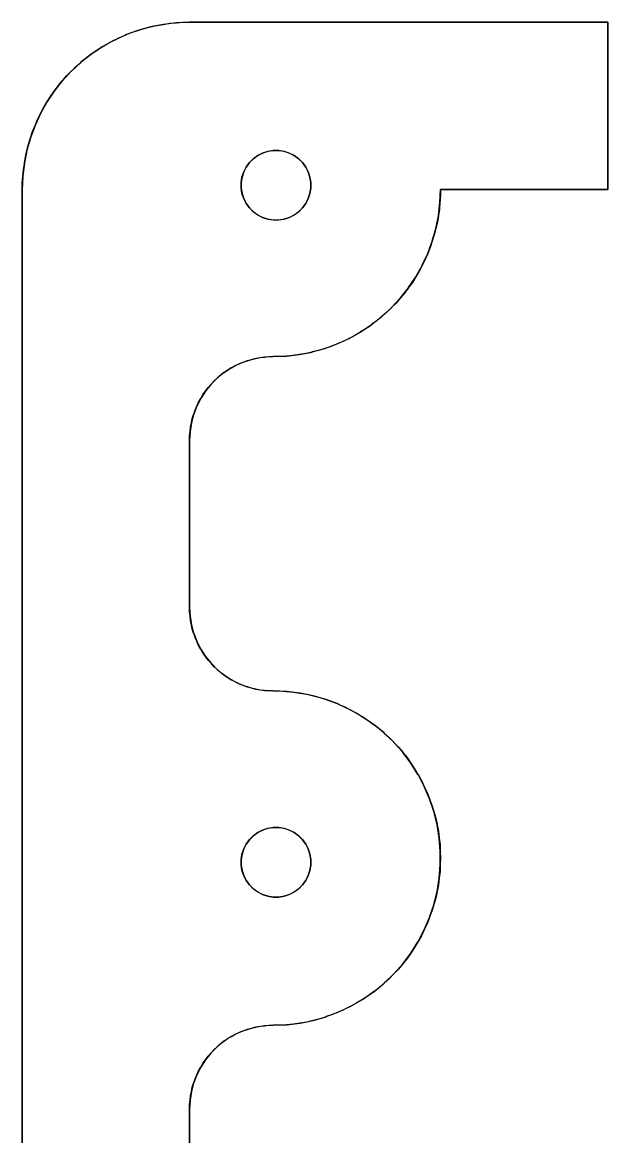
# Model space of a CAD drawing. Header units: millimetres. Extents: x 120 to 170, y -110 to -30.
# Drawn here: x 120 to 141, y -70 to -30 of the extents above; entities that cross this region are included whole.
import ezdxf

# ---------------------------------------------------------------- set-up
doc = ezdxf.new("R2010")
doc.units = ezdxf.units.MM
doc.layers.add('User.Drawings', color=9, linetype='CONTINUOUS', true_color=0xc2c2c2)

msp = doc.modelspace()

# ---------------------------------------------------------------- linework, layer by layer
at = {"layer": 'User.Drawings', "linetype": 'CONTINUOUS'}
for p, q in [((125.997455, -30.00005), (125.999987, -29.99995)), ((125.99998, -29.999952), (125.999953, -29.999979)), ((125.999953, -29.999979), (125.999953, -30.000017)), ((125.999953, -30.000017), (125.99998, -30.000044)), ((125.999987, -29.99995), (125.99998, -29.999952)), ((125.999987, -29.99995), (125.999999, -29.999948)), ((126, -29.99995), (125.999987, -29.99995)), ((125.999999, -29.999948), (141, -29.99995)), ((126.00005, -30), (126, -29.99995)), ((126.000001, -30.000048), (126.00005, -30)), ((141, -29.99995), (141.000019, -29.999954)), ((141.000019, -29.999954), (141.000046, -29.999981)), ((141.000046, -29.999981), (141.00005, -30)), ((141.00005, -30), (141.00005, -35.999999)), ((124.143478, -30.294499), (123.706285, -30.455788)), ((123.706285, -30.455788), (123.921713, -30.366556)), ((123.921713, -30.366556), (124.143478, -30.294499)), ((124.148347, -30.292917), (124.143478, -30.294499)), ((124.143478, -30.294499), (124.145882, -30.293613)), ((124.145882, -30.293613), (124.148347, -30.292917)), ((124.596869, -30.166422), (124.148347, -30.292917)), ((124.148347, -30.292917), (124.370114, -30.220861)), ((124.370114, -30.220861), (124.596869, -30.166422)), ((124.601809, -30.165236), (124.596869, -30.166422)), ((124.596869, -30.166422), (124.599316, -30.165732)), ((124.599316, -30.165732), (124.601809, -30.165236)), ((125.058867, -30.07432), (124.601809, -30.165236)), ((124.601809, -30.165236), (124.828565, -30.110797)), ((124.828565, -30.110797), (125.058867, -30.07432)), ((125.063934, -30.073518), (125.058867, -30.07432)), ((125.058867, -30.07432), (125.061385, -30.07382)), ((125.061385, -30.07382), (125.063934, -30.073518)), ((125.526703, -30.018746), (125.063934, -30.073518)), ((125.063934, -30.073518), (125.294237, -30.037042)), ((125.294237, -30.037042), (125.526703, -30.018746)), ((125.531794, -30.018345), (125.526703, -30.018746)), ((125.526703, -30.018746), (125.529241, -30.018446)), ((125.529241, -30.018446), (125.531794, -30.018345)), ((125.531794, -30.018345), (125.764261, -30.00005)), ((125.997455, -30.00005), (125.531794, -30.018345)), ((125.764261, -30.00005), (125.997455, -30.00005)), ((126, -30.00005), (125.997455, -30.00005)), ((125.99998, -30.000044), (125.999999, -30.000048)), ((125.999999, -30.000048), (126.000001, -30.000048)), ((126.000001, -30.000048), (126, -30.00005)), ((140.99995, -30.000049), (126.000001, -30.000048)), ((140.99995, -35.999949), (140.99995, -30.000049)), ((123.273812, -30.65516), (122.867211, -30.882867)), ((122.867211, -30.882867), (123.066035, -30.761028)), ((123.066035, -30.761028), (123.273812, -30.65516)), ((123.278346, -30.65285), (123.273812, -30.65516)), ((123.273812, -30.65516), (123.276034, -30.653916)), ((123.276034, -30.653916), (123.278346, -30.65285)), ((123.701551, -30.457749), (123.278346, -30.65285)), ((123.278346, -30.65285), (123.486124, -30.546982)), ((123.486124, -30.546982), (123.701551, -30.457749)), ((123.706285, -30.455788), (123.701551, -30.457749)), ((123.701551, -30.457749), (123.70388, -30.456676)), ((123.70388, -30.456676), (123.706285, -30.455788)), ((122.471252, -31.147438), (122.105279, -31.435948)), ((122.282601, -31.284502), (122.471252, -31.147438)), ((122.475383, -31.144437), (122.471252, -31.147438)), ((122.471252, -31.147438), (122.473259, -31.145857)), ((122.473259, -31.145857), (122.475383, -31.144437)), ((122.862857, -30.885535), (122.475383, -31.144437)), ((122.475383, -31.144437), (122.664034, -31.007375)), ((122.664034, -31.007375), (122.862857, -30.885535)), ((122.867211, -30.882867), (122.862857, -30.885535)), ((122.862857, -30.885535), (122.864982, -30.884116)), ((122.864982, -30.884116), (122.867211, -30.882867)), ((122.101408, -31.439255), (121.759188, -31.7556)), ((121.759188, -31.7556), (121.924087, -31.590702)), ((121.924087, -31.590702), (122.101408, -31.439255)), ((122.105279, -31.435948), (122.101408, -31.439255)), ((122.101408, -31.439255), (122.103279, -31.437526)), ((122.103279, -31.437526), (122.105279, -31.435948)), ((122.105279, -31.435948), (122.282601, -31.284502)), ((121.7556, -31.759188), (121.439255, -32.101408)), ((121.439255, -32.101408), (121.590702, -31.924087)), ((121.590702, -31.924087), (121.7556, -31.759188)), ((121.759188, -31.7556), (121.7556, -31.759188)), ((121.7556, -31.759188), (121.757324, -31.757324)), ((121.757324, -31.757324), (121.759188, -31.7556)), ((121.435948, -32.105279), (121.147438, -32.471252)), ((121.147438, -32.471252), (121.284502, -32.282601)), ((121.284502, -32.282601), (121.435948, -32.105279)), ((121.439255, -32.101408), (121.435948, -32.105279)), ((121.435948, -32.105279), (121.437526, -32.103279)), ((121.437526, -32.103279), (121.439255, -32.101408)), ((121.144437, -32.475383), (120.885535, -32.862857)), ((120.885535, -32.862857), (121.007375, -32.664034)), ((121.007375, -32.664034), (121.144437, -32.475383)), ((121.147438, -32.471252), (121.144437, -32.475383)), ((121.144437, -32.475383), (121.145857, -32.473259)), ((121.145857, -32.473259), (121.147438, -32.471252)), ((120.882867, -32.867211), (120.65516, -33.273812)), ((120.65516, -33.273812), (120.761028, -33.066035)), ((120.761028, -33.066035), (120.882867, -32.867211)), ((120.885535, -32.862857), (120.882867, -32.867211)), ((120.882867, -32.867211), (120.884116, -32.864982)), ((120.884116, -32.864982), (120.885535, -32.862857)), ((120.65285, -33.278346), (120.457749, -33.701551)), ((120.457749, -33.701551), (120.546982, -33.486124)), ((120.546982, -33.486124), (120.65285, -33.278346)), ((120.65516, -33.273812), (120.65285, -33.278346)), ((120.65285, -33.278346), (120.653916, -33.276034)), ((120.653916, -33.276034), (120.65516, -33.273812)), ((120.455788, -33.706285), (120.294499, -34.143478)), ((120.294499, -34.143478), (120.366556, -33.921713)), ((120.366556, -33.921713), (120.455788, -33.706285)), ((120.457749, -33.701551), (120.455788, -33.706285)), ((120.455788, -33.706285), (120.456676, -33.70388)), ((120.456676, -33.70388), (120.457749, -33.701551)), ((120.292917, -34.148347), (120.166422, -34.596869)), ((120.166422, -34.596869), (120.220861, -34.370114)), ((120.220861, -34.370114), (120.292917, -34.148347)), ((120.294499, -34.143478), (120.292917, -34.148347)), ((120.292917, -34.148347), (120.293613, -34.145882)), ((120.293613, -34.145882), (120.294499, -34.143478)), ((120.165236, -34.601809), (120.07432, -35.058867)), ((120.110797, -34.828565), (120.165236, -34.601809)), ((120.166422, -34.596869), (120.165236, -34.601809)), ((120.165236, -34.601809), (120.165732, -34.599316)), ((120.165732, -34.599316), (120.166422, -34.596869)), ((128.285712, -34.896592), (128.444883, -34.780947)), ((128.446851, -34.784157), (128.288157, -34.899455)), ((128.444883, -34.780947), (128.620186, -34.691626)), ((128.621627, -34.695104), (128.446851, -34.784157)), ((128.620186, -34.691626), (128.807303, -34.630828)), ((128.808182, -34.634489), (128.621627, -34.695104)), ((128.807303, -34.630828), (129.001627, -34.60005)), ((129.001922, -34.603803), (128.808182, -34.634489)), ((129.001627, -34.60005), (129.198373, -34.60005)), ((129.198078, -34.603803), (129.001922, -34.603803)), ((129.391818, -34.634489), (129.198078, -34.603803)), ((129.198373, -34.60005), (129.392697, -34.630828)), ((129.578373, -34.695104), (129.391818, -34.634489)), ((129.392697, -34.630828), (129.579814, -34.691626)), ((129.753149, -34.784157), (129.578373, -34.695104)), ((129.579814, -34.691626), (129.755117, -34.780947)), ((129.911843, -34.899455), (129.753149, -34.784157)), ((129.755117, -34.780947), (129.914288, -34.896592)), ((120.073518, -35.063934), (120.018746, -35.526703)), ((120.037042, -35.294237), (120.073518, -35.063934)), ((120.07432, -35.058867), (120.073518, -35.063934)), ((120.073518, -35.063934), (120.07382, -35.061385)), ((120.07382, -35.061385), (120.07432, -35.058867)), ((120.07432, -35.058867), (120.110797, -34.828565)), ((127.941626, -35.370186), (128.030947, -35.194883)), ((128.034157, -35.196851), (127.945104, -35.371627)), ((128.030947, -35.194883), (128.146592, -35.035712)), ((128.149455, -35.038157), (128.034157, -35.196851)), ((128.146592, -35.035712), (128.285712, -34.896592)), ((128.288157, -34.899455), (128.149455, -35.038157)), ((130.050545, -35.038157), (129.911843, -34.899455)), ((129.914288, -34.896592), (130.053408, -35.035712)), ((130.165843, -35.196851), (130.050545, -35.038157)), ((130.053408, -35.035712), (130.169053, -35.194883)), ((130.254896, -35.371627), (130.165843, -35.196851)), ((130.169053, -35.194883), (130.258374, -35.370186)), ((120.00005, -35.764261), (120.018345, -35.531794)), ((120.018345, -35.531794), (120.00005, -35.997454)), ((120.018746, -35.526703), (120.018345, -35.531794)), ((120.018345, -35.531794), (120.018446, -35.529241)), ((120.018446, -35.529241), (120.018746, -35.526703)), ((120.018746, -35.526703), (120.037042, -35.294237)), ((127.85005, -35.751627), (127.880828, -35.557303)), ((127.884489, -35.558182), (127.853803, -35.751922)), ((127.880828, -35.557303), (127.941626, -35.370186)), ((127.945104, -35.371627), (127.884489, -35.558182)), ((130.315511, -35.558182), (130.254896, -35.371627)), ((130.258374, -35.370186), (130.319172, -35.557303)), ((130.346197, -35.751922), (130.315511, -35.558182)), ((130.319172, -35.557303), (130.34995, -35.751627)), ((119.99995, -35.999999), (120.00005, -35.997454)), ((119.999954, -35.999981), (119.99995, -35.999999)), ((119.99995, -104), (119.99995, -36)), ((119.99995, -36), (120, -36.00005)), ((119.999981, -35.999954), (119.999954, -35.999981)), ((120.000019, -35.999954), (119.999981, -35.999954)), ((120, -36.00005), (120.00005, -36)), ((120.000046, -35.999981), (120.000019, -35.999954)), ((120.00005, -35.999999), (120.000046, -35.999981)), ((120.00005, -35.997454), (120.00005, -35.764261)), ((120.00005, -35.997454), (120.00005, -35.999999)), ((120.00005, -36), (120.00005, -104)), ((127.85005, -35.751922), (127.85005, -35.751627)), ((127.85005, -35.948373), (127.85005, -35.751922)), ((127.880828, -36.142697), (127.85005, -35.948373)), ((127.853803, -35.751922), (127.853803, -35.948078)), ((127.853803, -35.948078), (127.884489, -36.141818)), ((130.315511, -36.141818), (130.346197, -35.948078)), ((130.34995, -35.948373), (130.319172, -36.142697)), ((130.346197, -35.948078), (130.346197, -35.751922)), ((130.34995, -35.751627), (130.34995, -35.948373)), ((134.999949, -35.999999), (134.999954, -35.999994)), ((134.999949, -36.002544), (134.999949, -35.999999)), ((134.999997, -35.99995), (134.999954, -35.999994)), ((134.999954, -35.999981), (134.999981, -35.999954)), ((134.999954, -35.999994), (134.999954, -35.999981)), ((134.999954, -35.999994), (134.999954, -36.000019)), ((134.999954, -36.000019), (134.999981, -36.000046)), ((134.999981, -35.999954), (134.999997, -35.99995)), ((135, -35.99995), (140.99995, -35.999949)), ((135.000049, -35.999999), (135, -35.99995)), ((135.000046, -36.000049), (135.000049, -35.999999)), ((141.000019, -36.000045), (141, -36.000049)), ((141.000046, -36.000018), (141.000019, -36.000045)), ((141.00005, -35.999999), (141.000046, -36.000018)), ((127.941626, -36.329814), (127.880828, -36.142697)), ((127.884489, -36.141818), (127.945104, -36.328373)), ((128.030947, -36.505117), (127.941626, -36.329814)), ((127.945104, -36.328373), (128.034157, -36.503149)), ((130.165843, -36.503149), (130.254896, -36.328373)), ((130.258374, -36.329814), (130.169053, -36.505117)), ((130.254896, -36.328373), (130.315511, -36.141818)), ((130.319172, -36.142697), (130.258374, -36.329814)), ((134.981653, -36.468204), (134.999949, -36.002544)), ((134.999949, -36.235738), (134.981653, -36.468204)), ((135.000046, -36.000049), (134.999949, -36.002544)), ((134.999949, -36.002544), (134.999949, -36.235738)), ((134.999981, -36.000046), (135, -36.00005)), ((135, -36.00005), (135.000046, -36.000049)), ((141, -36.000049), (135.000046, -36.000049)), ((128.146592, -36.664288), (128.030947, -36.505117)), ((128.034157, -36.503149), (128.149455, -36.661843)), ((128.285712, -36.803408), (128.146592, -36.664288)), ((128.149455, -36.661843), (128.288157, -36.800545)), ((129.911843, -36.800545), (130.050545, -36.661843)), ((130.053408, -36.664288), (129.914288, -36.803408)), ((130.050545, -36.661843), (130.165843, -36.503149)), ((130.169053, -36.505117), (130.053408, -36.664288)), ((134.92648, -36.936064), (134.981252, -36.473295)), ((134.962957, -36.705762), (134.92648, -36.936064)), ((134.981252, -36.473295), (134.962957, -36.705762)), ((134.981252, -36.473295), (134.981653, -36.468204)), ((134.981553, -36.470758), (134.981252, -36.473295)), ((134.981653, -36.468204), (134.981553, -36.470758)), ((128.444883, -36.919053), (128.285712, -36.803408)), ((128.288157, -36.800545), (128.446851, -36.915843)), ((128.620186, -37.008374), (128.444883, -36.919053)), ((128.446851, -36.915843), (128.621627, -37.004896)), ((128.807303, -37.069172), (128.620186, -37.008374)), ((128.621627, -37.004896), (128.808182, -37.065511)), ((129.001627, -37.09995), (128.807303, -37.069172)), ((128.808182, -37.065511), (129.001922, -37.096197)), ((129.198373, -37.09995), (129.001627, -37.09995)), ((129.001922, -37.096197), (129.198078, -37.096197)), ((129.198078, -37.096197), (129.391818, -37.065511)), ((129.392697, -37.069172), (129.198373, -37.09995)), ((129.391818, -37.065511), (129.578373, -37.004896)), ((129.579814, -37.008374), (129.392697, -37.069172)), ((129.578373, -37.004896), (129.753149, -36.915843)), ((129.755117, -36.919053), (129.579814, -37.008374)), ((129.753149, -36.915843), (129.911843, -36.800545)), ((129.914288, -36.803408), (129.755117, -36.919053)), ((134.834762, -37.398189), (134.925678, -36.941131)), ((134.889202, -37.171434), (134.834762, -37.398189)), ((134.925678, -36.941131), (134.889202, -37.171434)), ((134.925678, -36.941131), (134.92648, -36.936064)), ((134.926179, -36.938614), (134.925678, -36.941131)), ((134.92648, -36.936064), (134.926179, -36.938614)), ((134.707081, -37.851651), (134.833576, -37.403129)), ((134.833576, -37.403129), (134.779138, -37.629885)), ((134.833576, -37.403129), (134.834762, -37.398189)), ((134.834267, -37.400683), (134.833576, -37.403129)), ((134.834762, -37.398189), (134.834267, -37.400683)), ((134.54421, -38.293713), (134.705499, -37.85652)), ((134.705499, -37.85652), (134.633443, -38.078286)), ((134.705499, -37.85652), (134.707081, -37.851651)), ((134.706386, -37.854117), (134.705499, -37.85652)), ((134.707081, -37.851651), (134.706386, -37.854117)), ((134.779138, -37.629885), (134.707081, -37.851651)), ((134.347148, -38.721652), (134.542249, -38.298447)), ((134.542249, -38.298447), (134.453017, -38.513875)), ((134.542249, -38.298447), (134.54421, -38.293713)), ((134.543323, -38.296119), (134.542249, -38.298447)), ((134.54421, -38.293713), (134.543323, -38.296119)), ((134.633443, -38.078286), (134.54421, -38.293713)), ((134.117131, -39.132787), (134.344838, -38.726186)), ((134.344838, -38.726186), (134.238971, -38.933964)), ((134.344838, -38.726186), (134.347148, -38.721652)), ((134.346083, -38.723965), (134.344838, -38.726186)), ((134.347148, -38.721652), (134.346083, -38.723965)), ((134.453017, -38.513875), (134.347148, -38.721652)), ((133.855561, -39.524615), (134.114463, -39.137141)), ((134.114463, -39.137141), (133.992624, -39.335965)), ((134.114463, -39.137141), (134.117131, -39.132787)), ((134.115883, -39.135017), (134.114463, -39.137141)), ((134.117131, -39.132787), (134.115883, -39.135017)), ((134.238971, -38.933964), (134.117131, -39.132787)), ((133.56405, -39.894719), (133.85256, -39.528746)), ((133.85256, -39.528746), (133.715497, -39.717398)), ((133.85256, -39.528746), (133.855561, -39.524615)), ((133.854142, -39.52674), (133.85256, -39.528746)), ((133.855561, -39.524615), (133.854142, -39.52674)), ((133.992624, -39.335965), (133.855561, -39.524615)), ((133.244398, -40.24081), (133.560743, -39.89859)), ((133.560743, -39.89859), (133.409297, -40.075912)), ((133.560743, -39.89859), (133.56405, -39.894719)), ((133.562473, -39.89672), (133.560743, -39.89859)), ((133.56405, -39.894719), (133.562473, -39.89672)), ((133.715497, -39.717398), (133.56405, -39.894719)), ((132.89859, -40.560743), (133.24081, -40.244398)), ((133.24081, -40.244398), (133.075912, -40.409297)), ((133.24081, -40.244398), (133.244398, -40.24081)), ((133.242675, -40.242675), (133.24081, -40.244398)), ((133.244398, -40.24081), (133.242675, -40.242675)), ((133.409297, -40.075912), (133.244398, -40.24081)), ((132.528746, -40.85256), (132.894719, -40.56405)), ((132.717398, -40.715497), (132.528746, -40.85256)), ((132.894719, -40.56405), (132.717398, -40.715497)), ((132.894719, -40.56405), (132.89859, -40.560743)), ((132.89672, -40.562473), (132.894719, -40.56405)), ((132.89859, -40.560743), (132.89672, -40.562473)), ((133.075912, -40.409297), (132.89859, -40.560743)), ((131.726186, -41.344838), (132.132787, -41.117131)), ((132.132787, -41.117131), (131.933964, -41.238971)), ((132.132787, -41.117131), (132.137141, -41.114463)), ((132.135017, -41.115883), (132.132787, -41.117131)), ((132.137141, -41.114463), (132.135017, -41.115883)), ((132.137141, -41.114463), (132.524615, -40.855561)), ((132.335965, -40.992624), (132.137141, -41.114463)), ((132.524615, -40.855561), (132.335965, -40.992624)), ((132.524615, -40.855561), (132.528746, -40.85256)), ((132.52674, -40.854142), (132.524615, -40.855561)), ((132.528746, -40.85256), (132.52674, -40.854142)), ((130.85652, -41.705499), (131.293713, -41.54421)), ((131.293713, -41.54421), (131.078286, -41.633443)), ((131.293713, -41.54421), (131.298447, -41.542249)), ((131.296119, -41.543323), (131.293713, -41.54421)), ((131.298447, -41.542249), (131.296119, -41.543323)), ((131.298447, -41.542249), (131.721652, -41.347148)), ((131.513875, -41.453017), (131.298447, -41.542249)), ((131.721652, -41.347148), (131.513875, -41.453017)), ((131.721652, -41.347148), (131.726186, -41.344838)), ((131.723965, -41.346083), (131.721652, -41.347148)), ((131.726186, -41.344838), (131.723965, -41.346083)), ((131.933964, -41.238971), (131.726186, -41.344838)), ((128.688307, -42.016284), (128.842778, -42.000049)), ((128.998091, -42.000049), (128.688307, -42.016284)), ((128.842778, -42.000049), (128.998091, -42.000049)), ((128.998091, -42.000049), (128.999999, -41.999949)), ((128.999999, -42.000049), (128.998091, -42.000049)), ((128.999999, -41.999949), (129.002544, -41.999949)), ((129.002544, -41.999949), (128.999999, -42.000049)), ((129.002544, -41.999949), (129.468204, -41.981653)), ((129.235738, -41.999949), (129.002544, -41.999949)), ((129.468204, -41.981653), (129.235738, -41.999949)), ((129.468204, -41.981653), (129.473295, -41.981252)), ((129.470758, -41.981553), (129.468204, -41.981653)), ((129.473295, -41.981252), (129.470758, -41.981553)), ((129.473295, -41.981252), (129.936064, -41.92648)), ((129.705762, -41.962957), (129.473295, -41.981252)), ((129.936064, -41.92648), (129.705762, -41.962957)), ((129.936064, -41.92648), (129.941131, -41.925678)), ((129.938614, -41.926179), (129.936064, -41.92648)), ((129.941131, -41.925678), (129.938614, -41.926179)), ((129.941131, -41.925678), (130.398189, -41.834762)), ((130.171434, -41.889202), (129.941131, -41.925678)), ((130.398189, -41.834762), (130.171434, -41.889202)), ((130.398189, -41.834762), (130.403129, -41.833576)), ((130.400683, -41.834267), (130.398189, -41.834762)), ((130.403129, -41.833576), (130.400683, -41.834267)), ((130.403129, -41.833576), (130.851651, -41.707081)), ((130.629885, -41.779138), (130.403129, -41.833576)), ((130.851651, -41.707081), (130.629885, -41.779138)), ((130.851651, -41.707081), (130.85652, -41.705499)), ((130.854117, -41.706386), (130.851651, -41.707081)), ((130.85652, -41.705499), (130.854117, -41.706386)), ((131.078286, -41.633443), (130.85652, -41.705499)), ((127.778065, -42.260184), (127.501674, -42.401013)), ((127.501674, -42.401013), (127.636181, -42.323356)), ((127.636181, -42.323356), (127.778065, -42.260184)), ((127.781553, -42.258631), (127.778065, -42.260184)), ((127.778065, -42.260184), (127.779769, -42.259317)), ((127.779769, -42.259317), (127.781553, -42.258631)), ((128.071153, -42.147465), (127.781553, -42.258631)), ((127.781553, -42.258631), (127.923438, -42.195461)), ((127.923438, -42.195461), (128.071153, -42.147465)), ((128.074774, -42.146288), (128.071153, -42.147465)), ((128.071153, -42.147465), (128.072933, -42.146782)), ((128.072933, -42.146782), (128.074774, -42.146288)), ((128.374408, -42.066001), (128.074774, -42.146288)), ((128.074774, -42.146288), (128.222489, -42.098293)), ((128.222489, -42.098293), (128.374408, -42.066001)), ((128.378141, -42.065208), (128.374408, -42.066001)), ((128.374408, -42.066001), (128.376254, -42.065507)), ((128.376254, -42.065507), (128.378141, -42.065208)), ((128.684529, -42.016681), (128.378141, -42.065208)), ((128.378141, -42.065208), (128.530059, -42.032917)), ((128.530059, -42.032917), (128.684529, -42.016681)), ((128.688307, -42.016284), (128.684529, -42.016681)), ((128.684529, -42.016681), (128.686408, -42.016384)), ((128.686408, -42.016384), (128.688307, -42.016284)), ((126.991225, -42.771876), (126.771876, -42.991225)), ((126.875803, -42.875803), (126.991225, -42.771876)), ((126.994056, -42.769327), (126.991225, -42.771876)), ((126.991225, -42.771876), (126.992574, -42.770528)), ((126.992574, -42.770528), (126.994056, -42.769327)), ((127.235125, -42.574112), (126.994056, -42.769327)), ((126.994056, -42.769327), (127.109479, -42.665401)), ((127.109479, -42.665401), (127.235125, -42.574112)), ((127.238219, -42.571865), (127.235125, -42.574112)), ((127.235125, -42.574112), (127.236614, -42.572908)), ((127.236614, -42.572908), (127.238219, -42.571865)), ((127.498372, -42.402919), (127.238219, -42.571865)), ((127.238219, -42.571865), (127.363867, -42.480577)), ((127.363867, -42.480577), (127.498372, -42.402919)), ((127.501674, -42.401013), (127.498372, -42.402919)), ((127.498372, -42.402919), (127.499974, -42.40188)), ((127.499974, -42.40188), (127.501674, -42.401013)), ((126.769327, -42.994056), (126.574112, -43.235125)), ((126.574112, -43.235125), (126.665401, -43.109479)), ((126.665401, -43.109479), (126.769327, -42.994056)), ((126.771876, -42.991225), (126.769327, -42.994056)), ((126.769327, -42.994056), (126.770528, -42.992574)), ((126.770528, -42.992574), (126.771876, -42.991225)), ((126.771876, -42.991225), (126.875803, -42.875803)), ((126.401013, -43.501674), (126.260184, -43.778065)), ((126.323356, -43.636181), (126.401013, -43.501674)), ((126.402919, -43.498372), (126.401013, -43.501674)), ((126.401013, -43.501674), (126.40188, -43.499974)), ((126.40188, -43.499974), (126.402919, -43.498372)), ((126.571865, -43.238219), (126.402919, -43.498372)), ((126.402919, -43.498372), (126.480577, -43.363867)), ((126.480577, -43.363867), (126.571865, -43.238219)), ((126.574112, -43.235125), (126.571865, -43.238219)), ((126.571865, -43.238219), (126.572908, -43.236614)), ((126.572908, -43.236614), (126.574112, -43.235125)), ((126.258631, -43.781553), (126.147465, -44.071153)), ((126.147465, -44.071153), (126.195461, -43.923438)), ((126.195461, -43.923438), (126.258631, -43.781553)), ((126.260184, -43.778065), (126.258631, -43.781553)), ((126.258631, -43.781553), (126.259317, -43.779769)), ((126.259317, -43.779769), (126.260184, -43.778065)), ((126.260184, -43.778065), (126.323356, -43.636181)), ((126.065208, -44.378141), (126.016681, -44.684529)), ((126.032917, -44.530059), (126.065208, -44.378141)), ((126.066001, -44.374408), (126.065208, -44.378141)), ((126.065208, -44.378141), (126.065507, -44.376254)), ((126.065507, -44.376254), (126.066001, -44.374408)), ((126.146288, -44.074774), (126.066001, -44.374408)), ((126.066001, -44.374408), (126.098293, -44.222489)), ((126.098293, -44.222489), (126.146288, -44.074774)), ((126.147465, -44.071153), (126.146288, -44.074774)), ((126.146288, -44.074774), (126.146782, -44.072933)), ((126.146782, -44.072933), (126.147465, -44.071153)), ((126.000049, -44.842778), (126.016284, -44.688307)), ((126.016284, -44.688307), (126.000049, -44.99809)), ((126.016681, -44.684529), (126.016284, -44.688307)), ((126.016284, -44.688307), (126.016384, -44.686408)), ((126.016384, -44.686408), (126.016681, -44.684529)), ((126.016681, -44.684529), (126.032917, -44.530059)), ((125.999949, -44.999999), (126.000049, -44.99809)), ((125.999953, -44.99998), (125.999949, -44.999999)), ((125.999949, -50.999999), (125.999949, -44.999999)), ((125.999949, -44.999999), (125.999999, -45.000049)), ((125.99998, -44.999953), (125.999953, -44.99998)), ((126.000018, -44.999953), (125.99998, -44.999953)), ((125.999999, -45.000049), (126.000049, -44.999999)), ((126.000045, -44.99998), (126.000018, -44.999953)), ((126.000049, -44.999999), (126.000045, -44.99998)), ((126.000049, -44.99809), (126.000049, -44.842778)), ((126.000049, -44.99809), (126.000049, -44.999999)), ((126.000049, -44.999999), (126.000049, -50.999999)), ((125.999999, -50.999949), (125.999949, -50.999999)), ((126.000049, -51.001907), (125.999949, -50.999999)), ((125.999949, -50.999999), (125.999953, -51.000018)), ((125.999953, -51.000018), (125.99998, -51.000045)), ((125.99998, -51.000045), (126.000018, -51.000045)), ((126.000049, -50.999999), (125.999999, -50.999949)), ((126.000018, -51.000045), (126.000045, -51.000018)), ((126.000045, -51.000018), (126.000049, -50.999999)), ((126.000049, -50.999999), (126.000049, -51.001907)), ((126.000049, -51.15722), (126.000049, -51.001907)), ((126.000049, -51.001907), (126.016284, -51.31169)), ((126.016284, -51.31169), (126.000049, -51.15722)), ((126.016384, -51.31359), (126.016284, -51.31169)), ((126.016284, -51.31169), (126.016681, -51.315468)), ((126.016681, -51.315468), (126.016384, -51.31359)), ((126.032917, -51.469939), (126.016681, -51.315468)), ((126.016681, -51.315468), (126.065208, -51.621856)), ((126.065208, -51.621856), (126.032917, -51.469939)), ((126.065507, -51.623744), (126.065208, -51.621856)), ((126.065208, -51.621856), (126.066001, -51.625589)), ((126.066001, -51.625589), (126.065507, -51.623744)), ((126.098293, -51.777509), (126.066001, -51.625589)), ((126.066001, -51.625589), (126.146288, -51.925223)), ((126.146288, -51.925223), (126.098293, -51.777509)), ((126.146782, -51.927065), (126.146288, -51.925223)), ((126.146288, -51.925223), (126.147465, -51.928844)), ((126.147465, -51.928844), (126.146782, -51.927065)), ((126.195461, -52.07656), (126.147465, -51.928844)), ((126.147465, -51.928844), (126.258631, -52.218444)), ((126.258631, -52.218444), (126.195461, -52.07656)), ((126.259317, -52.220229), (126.258631, -52.218444)), ((126.258631, -52.218444), (126.260184, -52.221932)), ((126.260184, -52.221932), (126.259317, -52.220229)), ((126.323356, -52.363817), (126.260184, -52.221932)), ((126.260184, -52.221932), (126.401013, -52.498323)), ((126.401013, -52.498323), (126.323356, -52.363817)), ((126.40188, -52.500024), (126.401013, -52.498323)), ((126.401013, -52.498323), (126.402919, -52.501625)), ((126.402919, -52.501625), (126.40188, -52.500024)), ((126.480577, -52.636131), (126.402919, -52.501625)), ((126.402919, -52.501625), (126.571865, -52.761778)), ((126.571865, -52.761778), (126.480577, -52.636131)), ((126.572908, -52.763384), (126.571865, -52.761778)), ((126.571865, -52.761778), (126.574112, -52.764872)), ((126.574112, -52.764872), (126.572908, -52.763384)), ((126.665401, -52.890519), (126.574112, -52.764872)), ((126.574112, -52.764872), (126.769327, -53.005941)), ((126.769327, -53.005941), (126.665401, -52.890519)), ((126.770528, -53.007424), (126.769327, -53.005941)), ((126.769327, -53.005941), (126.771876, -53.008772)), ((126.771876, -53.008772), (126.770528, -53.007424)), ((126.875803, -53.124195), (126.771876, -53.008772)), ((126.771876, -53.008772), (126.991225, -53.228121)), ((126.991225, -53.228121), (126.875803, -53.124195)), ((126.992574, -53.22947), (126.991225, -53.228121)), ((126.991225, -53.228121), (126.994056, -53.23067)), ((126.994056, -53.23067), (126.992574, -53.22947)), ((127.109479, -53.334597), (126.994056, -53.23067)), ((126.994056, -53.23067), (127.235125, -53.425885)), ((127.235125, -53.425885), (127.109479, -53.334597)), ((127.236614, -53.42709), (127.235125, -53.425885)), ((127.235125, -53.425885), (127.238219, -53.428132)), ((127.238219, -53.428132), (127.236614, -53.42709)), ((127.363867, -53.519421), (127.238219, -53.428132)), ((127.238219, -53.428132), (127.498372, -53.597078)), ((127.498372, -53.597078), (127.363867, -53.519421)), ((127.499974, -53.598118), (127.498372, -53.597078)), ((127.498372, -53.597078), (127.501674, -53.598984)), ((127.501674, -53.598984), (127.499974, -53.598118)), ((127.636181, -53.676642), (127.501674, -53.598984)), ((127.501674, -53.598984), (127.778065, -53.739813)), ((127.778065, -53.739813), (127.636181, -53.676642)), ((127.779769, -53.740681), (127.778065, -53.739813)), ((127.778065, -53.739813), (127.781553, -53.741366)), ((127.781553, -53.741366), (127.779769, -53.740681)), ((127.923438, -53.804537), (127.781553, -53.741366)), ((127.781553, -53.741366), (128.071153, -53.852532)), ((128.071153, -53.852532), (127.923438, -53.804537)), ((128.072933, -53.853216), (128.071153, -53.852532)), ((128.071153, -53.852532), (128.074774, -53.853709)), ((128.074774, -53.853709), (128.072933, -53.853216)), ((128.222489, -53.901705), (128.074774, -53.853709)), ((128.074774, -53.853709), (128.374408, -53.933996)), ((128.374408, -53.933996), (128.222489, -53.901705)), ((128.376254, -53.934491), (128.374408, -53.933996)), ((128.374408, -53.933996), (128.378141, -53.934789)), ((128.378141, -53.934789), (128.376254, -53.934491)), ((128.530059, -53.967081), (128.378141, -53.934789)), ((128.378141, -53.934789), (128.684529, -53.983316)), ((128.684529, -53.983316), (128.530059, -53.967081)), ((128.686408, -53.983614), (128.684529, -53.983316)), ((128.684529, -53.983316), (128.688307, -53.983713)), ((128.688307, -53.983713), (128.686408, -53.983614)), ((128.842778, -53.999949), (128.688307, -53.983713)), ((128.688307, -53.983713), (128.998091, -53.999949)), ((128.998091, -53.999949), (128.842778, -53.999949)), ((128.999999, -54.000049), (128.998091, -53.999949)), ((128.998091, -53.999949), (128.999999, -53.999949)), ((128.999999, -53.999949), (129.002481, -54.000049)), ((129.002481, -54.000049), (128.999999, -54.000049)), ((129.480313, -54.019304), (129.002481, -54.000049)), ((129.002481, -54.000049), (129.241789, -54.000049)), ((129.241789, -54.000049), (129.480313, -54.019304)), ((129.485274, -54.019705), (129.480313, -54.019304)), ((129.480313, -54.019304), (129.482802, -54.019405)), ((129.482802, -54.019405), (129.485274, -54.019705)), ((129.960012, -54.077349), (129.485274, -54.019705)), ((129.485274, -54.019705), (129.7238, -54.038961)), ((129.7238, -54.038961), (129.960012, -54.077349)), ((129.964905, -54.078144), (129.960012, -54.077349)), ((129.960012, -54.077349), (129.962475, -54.077648)), ((129.962475, -54.077648), (129.964905, -54.078144)), ((130.433485, -54.173806), (129.964905, -54.078144)), ((129.964905, -54.078144), (130.201117, -54.116532)), ((130.201117, -54.116532), (130.433485, -54.173806)), ((130.438277, -54.174987), (130.433485, -54.173806)), ((130.433485, -54.173806), (130.435905, -54.1743)), ((130.435905, -54.1743), (130.438277, -54.174987)), ((130.897635, -54.308041), (130.438277, -54.174987)), ((130.438277, -54.174987), (130.670645, -54.232261)), ((130.670645, -54.232261), (130.897635, -54.308041)), ((130.902347, -54.309614), (130.897635, -54.308041)), ((130.897635, -54.308041), (130.900023, -54.308733)), ((130.900023, -54.308733), (130.902347, -54.309614)), ((131.349491, -54.479193), (130.902347, -54.309614)), ((130.902347, -54.309614), (131.129338, -54.385395)), ((131.129338, -54.385395), (131.349491, -54.479193)), ((131.354065, -54.481142), (131.349491, -54.479193)), ((131.349491, -54.479193), (131.351818, -54.480076)), ((131.351818, -54.480076), (131.354065, -54.481142)), ((131.786132, -54.686161), (131.354065, -54.481142)), ((131.354065, -54.481142), (131.574221, -54.574942)), ((131.574221, -54.574942), (131.786132, -54.686161)), ((131.790496, -54.688452), (131.786132, -54.686161)), ((131.786132, -54.686161), (131.788361, -54.687219)), ((131.788361, -54.687219), (131.790496, -54.688452)), ((132.20467, -54.927574), (131.790496, -54.688452)), ((131.790496, -54.688452), (132.002409, -54.799672)), ((132.002409, -54.799672), (132.20467, -54.927574)), ((132.208865, -54.930226), (132.20467, -54.927574)), ((132.20467, -54.927574), (132.206821, -54.928816)), ((132.206821, -54.928816), (132.208865, -54.930226)), ((132.602431, -55.201885), (132.208865, -54.930226)), ((132.208865, -54.930226), (132.411126, -55.058129)), ((132.411126, -55.058129), (132.602431, -55.201885)), ((132.606414, -55.204878), (132.602431, -55.201885)), ((132.602431, -55.201885), (132.604483, -55.203302)), ((132.604483, -55.203302), (132.606414, -55.204878)), ((132.976846, -55.507327), (132.606414, -55.204878)), ((132.606414, -55.204878), (132.79772, -55.348636)), ((132.79772, -55.348636), (132.976846, -55.507327)), ((132.980557, -55.510615), (132.976846, -55.507327)), ((132.976846, -55.507327), (132.978768, -55.508897)), ((132.978768, -55.508897), (132.980557, -55.510615)), ((133.325451, -55.84189), (132.980557, -55.510615)), ((132.980557, -55.510615), (133.159684, -55.669308)), ((133.159684, -55.669308), (133.325451, -55.84189)), ((133.328904, -55.845484), (133.325451, -55.84189)), ((133.325451, -55.84189), (133.32725, -55.843618)), ((133.32725, -55.843618), (133.328904, -55.845484)), ((133.646011, -56.203425), (133.328904, -55.845484)), ((133.328904, -55.845484), (133.494671, -56.018067)), ((133.494671, -56.018067), (133.646011, -56.203425)), ((133.649168, -56.207291), (133.646011, -56.203425)), ((133.646011, -56.203425), (133.647668, -56.205295)), ((133.647668, -56.205295), (133.649168, -56.207291)), ((133.936453, -56.589599), (133.649168, -56.207291)), ((133.649168, -56.207291), (133.800509, -56.39265)), ((133.800509, -56.39265), (133.936453, -56.589599)), ((133.939268, -56.593678), (133.936453, -56.589599)), ((133.936453, -56.589599), (133.937943, -56.591582)), ((133.937943, -56.591582), (133.939268, -56.593678)), ((134.194863, -56.997867), (133.939268, -56.593678)), ((133.939268, -56.593678), (134.075213, -56.790628)), ((134.075213, -56.790628), (134.194863, -56.997867)), ((134.197353, -57.00218), (134.194863, -56.997867)), ((134.194863, -56.997867), (134.196195, -56.999974)), ((134.196195, -56.999974), (134.197353, -57.00218)), ((134.41959, -57.425618), (134.197353, -57.00218)), ((134.197353, -57.00218), (134.317003, -57.20942)), ((134.317003, -57.20942), (134.41959, -57.425618)), ((134.421722, -57.430111), (134.41959, -57.425618)), ((134.41959, -57.425618), (134.420747, -57.427822)), ((134.420747, -57.427822), (134.421722, -57.430111)), ((134.609173, -57.870077), (134.421722, -57.430111)), ((134.421722, -57.430111), (134.52431, -57.64631)), ((134.52431, -57.64631), (134.609173, -57.870077)), ((134.610925, -57.874697), (134.609173, -57.870077)), ((134.609173, -57.870077), (134.610143, -57.872352)), ((134.610143, -57.872352), (134.610925, -57.874697)), ((134.762368, -58.328321), (134.610925, -57.874697)), ((134.610925, -57.874697), (134.69579, -58.098465)), ((134.69579, -58.098465), (134.762368, -58.328321)), ((134.763751, -58.333094), (134.762368, -58.328321)), ((134.762368, -58.328321), (134.763156, -58.33068)), ((134.763156, -58.33068), (134.763751, -58.333094)), ((134.878197, -58.797423), (134.763751, -58.333094)), ((134.763751, -58.333094), (134.83033, -58.562952)), ((134.83033, -58.562952), (134.878197, -58.797423)), ((134.87919, -58.802286), (134.878197, -58.797423)), ((134.878197, -58.797423), (134.878792, -58.799835)), ((134.878792, -58.799835), (134.87919, -58.802286)), ((128.146592, -59.335712), (128.285712, -59.196592)), ((128.288157, -59.199455), (128.149455, -59.338157)), ((128.285712, -59.196592), (128.444883, -59.080947)), ((128.446851, -59.084157), (128.288157, -59.199455)), ((128.444883, -59.080947), (128.620186, -58.991626)), ((128.621627, -58.995104), (128.446851, -59.084157)), ((128.620186, -58.991626), (128.807303, -58.930828)), ((128.808182, -58.934489), (128.621627, -58.995104)), ((128.807303, -58.930828), (129.001627, -58.90005)), ((129.001922, -58.903803), (128.808182, -58.934489)), ((129.001627, -58.90005), (129.198373, -58.90005)), ((129.198078, -58.903803), (129.001922, -58.903803)), ((129.391818, -58.934489), (129.198078, -58.903803)), ((129.198373, -58.90005), (129.392697, -58.930828)), ((129.578373, -58.995104), (129.391818, -58.934489)), ((129.392697, -58.930828), (129.579814, -58.991626)), ((129.753149, -59.084157), (129.578373, -58.995104)), ((129.579814, -58.991626), (129.755117, -59.080947)), ((129.911843, -59.199455), (129.753149, -59.084157)), ((129.755117, -59.080947), (129.914288, -59.196592)), ((130.050545, -59.338157), (129.911843, -59.199455)), ((129.914288, -59.196592), (130.053408, -59.335712)), ((134.955902, -59.274316), (134.87919, -58.802286)), ((134.87919, -58.802286), (134.927058, -59.036758)), ((134.927058, -59.036758), (134.955902, -59.274316)), ((127.941626, -59.670186), (128.030947, -59.494883)), ((128.034157, -59.496851), (127.945104, -59.671627)), ((128.030947, -59.494883), (128.146592, -59.335712)), ((128.149455, -59.338157), (128.034157, -59.496851)), ((130.165843, -59.496851), (130.050545, -59.338157)), ((130.053408, -59.335712), (130.169053, -59.494883)), ((130.254896, -59.671627), (130.165843, -59.496851)), ((130.169053, -59.494883), (130.258374, -59.670186)), ((134.956502, -59.279253), (134.955902, -59.274316)), ((134.955902, -59.274316), (134.956302, -59.276773)), ((134.956302, -59.276773), (134.956502, -59.279253)), ((134.994982, -59.755923), (134.956502, -59.279253)), ((134.956502, -59.279253), (134.985347, -59.516812)), ((134.985347, -59.516812), (134.994982, -59.755923)), ((127.85005, -60.051627), (127.880828, -59.857303)), ((127.884489, -59.858182), (127.853803, -60.051922)), ((127.880828, -59.857303), (127.941626, -59.670186)), ((127.945104, -59.671627), (127.884489, -59.858182)), ((130.315511, -59.858182), (130.254896, -59.671627)), ((130.258374, -59.670186), (130.319172, -59.857303)), ((130.346197, -60.051922), (130.315511, -59.858182)), ((130.319172, -59.857303), (130.34995, -60.051627)), ((134.995183, -59.760886), (134.994982, -59.755923)), ((134.994982, -59.755923), (134.995183, -59.758401)), ((134.995183, -59.758401), (134.995183, -59.760886)), ((134.995183, -60.239111), (134.995183, -59.760886)), ((134.995183, -59.760886), (135.004819, -59.999999)), ((135.004819, -59.999999), (134.995183, -60.239111)), ((127.85005, -60.051922), (127.85005, -60.051627)), ((127.85005, -60.248373), (127.85005, -60.051922)), ((127.880828, -60.442697), (127.85005, -60.248373)), ((127.853803, -60.051922), (127.853803, -60.248078)), ((127.853803, -60.248078), (127.884489, -60.441818)), ((130.315511, -60.441818), (130.346197, -60.248078)), ((130.34995, -60.248373), (130.319172, -60.442697)), ((130.346197, -60.248078), (130.346197, -60.051922)), ((130.34995, -60.051627), (130.34995, -60.248373)), ((134.956502, -60.720744), (134.994982, -60.244074)), ((134.994982, -60.244074), (134.985347, -60.483186)), ((134.994982, -60.244074), (134.995183, -60.239111)), ((134.995183, -60.241597), (134.994982, -60.244074)), ((134.995183, -60.239111), (134.995183, -60.241597)), ((127.941626, -60.629814), (127.880828, -60.442697)), ((127.884489, -60.441818), (127.945104, -60.628373)), ((128.030947, -60.805117), (127.941626, -60.629814)), ((127.945104, -60.628373), (128.034157, -60.803149)), ((130.165843, -60.803149), (130.254896, -60.628373)), ((130.258374, -60.629814), (130.169053, -60.805117)), ((130.254896, -60.628373), (130.315511, -60.441818)), ((130.319172, -60.442697), (130.258374, -60.629814)), ((134.87919, -61.197711), (134.955902, -60.725681)), ((134.955902, -60.725681), (134.927058, -60.96324)), ((134.955902, -60.725681), (134.956502, -60.720744)), ((134.956302, -60.723225), (134.955902, -60.725681)), ((134.956502, -60.720744), (134.956302, -60.723225)), ((134.985347, -60.483186), (134.956502, -60.720744)), ((128.146592, -60.964288), (128.030947, -60.805117)), ((128.034157, -60.803149), (128.149455, -60.961843)), ((128.285712, -61.103408), (128.146592, -60.964288)), ((128.149455, -60.961843), (128.288157, -61.100545)), ((128.444883, -61.219053), (128.285712, -61.103408)), ((128.288157, -61.100545), (128.446851, -61.215843)), ((129.753149, -61.215843), (129.911843, -61.100545)), ((129.914288, -61.103408), (129.755117, -61.219053)), ((129.911843, -61.100545), (130.050545, -60.961843)), ((130.053408, -60.964288), (129.914288, -61.103408)), ((130.050545, -60.961843), (130.165843, -60.803149)), ((130.169053, -60.805117), (130.053408, -60.964288)), ((134.878197, -61.202574), (134.87919, -61.197711)), ((134.87919, -61.197711), (134.878792, -61.200163)), ((134.927058, -60.96324), (134.87919, -61.197711)), ((128.620186, -61.308374), (128.444883, -61.219053)), ((128.446851, -61.215843), (128.621627, -61.304896)), ((128.807303, -61.369172), (128.620186, -61.308374)), ((128.621627, -61.304896), (128.808182, -61.365511)), ((129.001627, -61.39995), (128.807303, -61.369172)), ((128.808182, -61.365511), (129.001922, -61.396197)), ((129.198373, -61.39995), (129.001627, -61.39995)), ((129.001922, -61.396197), (129.198078, -61.396197)), ((129.198078, -61.396197), (129.391818, -61.365511)), ((129.392697, -61.369172), (129.198373, -61.39995)), ((129.391818, -61.365511), (129.578373, -61.304896)), ((129.579814, -61.308374), (129.392697, -61.369172)), ((129.578373, -61.304896), (129.753149, -61.215843)), ((129.755117, -61.219053), (129.579814, -61.308374)), ((134.763751, -61.666903), (134.878197, -61.202574)), ((134.83033, -61.437046), (134.763751, -61.666903)), ((134.878197, -61.202574), (134.83033, -61.437046)), ((134.878792, -61.200163), (134.878197, -61.202574)), ((134.610925, -62.1253), (134.762368, -61.671676)), ((134.69579, -61.901533), (134.610925, -62.1253)), ((134.762368, -61.671676), (134.69579, -61.901533)), ((134.762368, -61.671676), (134.763751, -61.666903)), ((134.763156, -61.669318), (134.762368, -61.671676)), ((134.763751, -61.666903), (134.763156, -61.669318)), ((134.421722, -62.569886), (134.609173, -62.12992)), ((134.52431, -62.353688), (134.421722, -62.569886)), ((134.609173, -62.12992), (134.52431, -62.353688)), ((134.609173, -62.12992), (134.610925, -62.1253)), ((134.610143, -62.127646), (134.609173, -62.12992)), ((134.610925, -62.1253), (134.610143, -62.127646)), ((134.197353, -62.997817), (134.41959, -62.574379)), ((134.317003, -62.790578), (134.197353, -62.997817)), ((134.41959, -62.574379), (134.317003, -62.790578)), ((134.41959, -62.574379), (134.421722, -62.569886)), ((134.420747, -62.572176), (134.41959, -62.574379)), ((134.421722, -62.569886), (134.420747, -62.572176)), ((133.939268, -63.406319), (134.194863, -63.00213)), ((134.194863, -63.00213), (134.075213, -63.20937)), ((134.194863, -63.00213), (134.197353, -62.997817)), ((134.196195, -63.000024), (134.194863, -63.00213)), ((134.197353, -62.997817), (134.196195, -63.000024)), ((133.649168, -63.792706), (133.936453, -63.410398)), ((133.936453, -63.410398), (133.800509, -63.607348)), ((133.936453, -63.410398), (133.939268, -63.406319)), ((133.937943, -63.408416), (133.936453, -63.410398)), ((133.939268, -63.406319), (133.937943, -63.408416)), ((134.075213, -63.20937), (133.939268, -63.406319)), ((133.328904, -64.154513), (133.646011, -63.796572)), ((133.494671, -63.981931), (133.328904, -64.154513)), ((133.646011, -63.796572), (133.494671, -63.981931)), ((133.646011, -63.796572), (133.649168, -63.792706)), ((133.647668, -63.794703), (133.646011, -63.796572)), ((133.649168, -63.792706), (133.647668, -63.794703)), ((133.800509, -63.607348), (133.649168, -63.792706)), ((132.980557, -64.489382), (133.325451, -64.158107)), ((133.159684, -64.33069), (132.980557, -64.489382)), ((133.325451, -64.158107), (133.159684, -64.33069)), ((133.325451, -64.158107), (133.328904, -64.154513)), ((133.32725, -64.15638), (133.325451, -64.158107)), ((133.328904, -64.154513), (133.32725, -64.15638)), ((132.208865, -65.069771), (132.602431, -64.798112)), ((132.602431, -64.798112), (132.411126, -64.941869)), ((132.602431, -64.798112), (132.606414, -64.795119)), ((132.604483, -64.796696), (132.602431, -64.798112)), ((132.606414, -64.795119), (132.604483, -64.796696)), ((132.606414, -64.795119), (132.976846, -64.49267)), ((132.79772, -64.651362), (132.606414, -64.795119)), ((132.976846, -64.49267), (132.79772, -64.651362)), ((132.976846, -64.49267), (132.980557, -64.489382)), ((132.978768, -64.491101), (132.976846, -64.49267)), ((132.980557, -64.489382), (132.978768, -64.491101)), ((131.790496, -65.311545), (132.20467, -65.072423)), ((132.20467, -65.072423), (132.002409, -65.200326)), ((132.20467, -65.072423), (132.208865, -65.069771)), ((132.206821, -65.071182), (132.20467, -65.072423)), ((132.208865, -65.069771), (132.206821, -65.071182)), ((132.411126, -64.941869), (132.208865, -65.069771)), ((130.902347, -65.690383), (131.349491, -65.520804)), ((131.349491, -65.520804), (131.129338, -65.614603)), ((131.349491, -65.520804), (131.354065, -65.518855)), ((131.351818, -65.519922), (131.349491, -65.520804)), ((131.354065, -65.518855), (131.351818, -65.519922)), ((131.354065, -65.518855), (131.786132, -65.313836)), ((131.574221, -65.425056), (131.354065, -65.518855)), ((131.786132, -65.313836), (131.574221, -65.425056)), ((131.786132, -65.313836), (131.790496, -65.311545)), ((131.788361, -65.312779), (131.786132, -65.313836)), ((131.790496, -65.311545), (131.788361, -65.312779)), ((132.002409, -65.200326), (131.790496, -65.311545)), ((128.688307, -66.016284), (128.842778, -66.000049)), ((128.998091, -66.000049), (128.688307, -66.016284)), ((128.842778, -66.000049), (128.998091, -66.000049)), ((128.998091, -66.000049), (128.999999, -65.999949)), ((128.999999, -66.000049), (128.998091, -66.000049)), ((128.999999, -65.999949), (129.002481, -65.999949)), ((129.002481, -65.999949), (128.999999, -66.000049)), ((129.002481, -65.999949), (129.480313, -65.980693)), ((129.241789, -65.999949), (129.002481, -65.999949)), ((129.480313, -65.980693), (129.241789, -65.999949)), ((129.480313, -65.980693), (129.485274, -65.980292)), ((129.482802, -65.980593), (129.480313, -65.980693)), ((129.485274, -65.980292), (129.482802, -65.980593)), ((129.485274, -65.980292), (129.960012, -65.922648)), ((129.7238, -65.961037), (129.485274, -65.980292)), ((129.960012, -65.922648), (129.7238, -65.961037)), ((129.960012, -65.922648), (129.964905, -65.921853)), ((129.962475, -65.92235), (129.960012, -65.922648)), ((129.964905, -65.921853), (129.962475, -65.92235)), ((129.964905, -65.921853), (130.433485, -65.826191)), ((130.201117, -65.883466), (129.964905, -65.921853)), ((130.433485, -65.826191), (130.201117, -65.883466)), ((130.433485, -65.826191), (130.438277, -65.82501)), ((130.435905, -65.825698), (130.433485, -65.826191)), ((130.438277, -65.82501), (130.435905, -65.825698)), ((130.438277, -65.82501), (130.897635, -65.691956)), ((130.670645, -65.767737), (130.438277, -65.82501)), ((130.897635, -65.691956), (130.670645, -65.767737)), ((130.897635, -65.691956), (130.902347, -65.690383)), ((130.900023, -65.691265), (130.897635, -65.691956)), ((130.902347, -65.690383), (130.900023, -65.691265)), ((131.129338, -65.614603), (130.902347, -65.690383)), ((127.778065, -66.260184), (127.501674, -66.401013)), ((127.501674, -66.401013), (127.636181, -66.323356)), ((127.636181, -66.323356), (127.778065, -66.260184)), ((127.781553, -66.258631), (127.778065, -66.260184)), ((127.778065, -66.260184), (127.779769, -66.259317)), ((127.779769, -66.259317), (127.781553, -66.258631)), ((128.071153, -66.147465), (127.781553, -66.258631)), ((127.781553, -66.258631), (127.923438, -66.195461)), ((127.923438, -66.195461), (128.071153, -66.147465)), ((128.074774, -66.146288), (128.071153, -66.147465)), ((128.071153, -66.147465), (128.072933, -66.146782)), ((128.072933, -66.146782), (128.074774, -66.146288)), ((128.374408, -66.066001), (128.074774, -66.146288)), ((128.074774, -66.146288), (128.222489, -66.098293)), ((128.222489, -66.098293), (128.374408, -66.066001)), ((128.378141, -66.065208), (128.374408, -66.066001)), ((128.374408, -66.066001), (128.376254, -66.065507)), ((128.376254, -66.065507), (128.378141, -66.065208)), ((128.684529, -66.016681), (128.378141, -66.065208)), ((128.378141, -66.065208), (128.530059, -66.032917)), ((128.530059, -66.032917), (128.684529, -66.016681)), ((128.688307, -66.016284), (128.684529, -66.016681)), ((128.684529, -66.016681), (128.686408, -66.016384)), ((128.686408, -66.016384), (128.688307, -66.016284)), ((126.991225, -66.771876), (126.771876, -66.991225)), ((126.875803, -66.875803), (126.991225, -66.771876)), ((126.994056, -66.769327), (126.991225, -66.771876)), ((126.991225, -66.771876), (126.992574, -66.770528)), ((126.992574, -66.770528), (126.994056, -66.769327)), ((127.235125, -66.574112), (126.994056, -66.769327)), ((126.994056, -66.769327), (127.109479, -66.665401)), ((127.109479, -66.665401), (127.235125, -66.574112)), ((127.238219, -66.571865), (127.235125, -66.574112)), ((127.235125, -66.574112), (127.236614, -66.572908)), ((127.236614, -66.572908), (127.238219, -66.571865)), ((127.498372, -66.402919), (127.238219, -66.571865)), ((127.238219, -66.571865), (127.363867, -66.480577)), ((127.363867, -66.480577), (127.498372, -66.402919)), ((127.501674, -66.401013), (127.498372, -66.402919)), ((127.498372, -66.402919), (127.499974, -66.40188)), ((127.499974, -66.40188), (127.501674, -66.401013)), ((126.769327, -66.994056), (126.574112, -67.235125)), ((126.574112, -67.235125), (126.665401, -67.109479)), ((126.665401, -67.109479), (126.769327, -66.994056)), ((126.771876, -66.991225), (126.769327, -66.994056)), ((126.769327, -66.994056), (126.770528, -66.992574)), ((126.770528, -66.992574), (126.771876, -66.991225)), ((126.771876, -66.991225), (126.875803, -66.875803)), ((126.401013, -67.501674), (126.260184, -67.778065)), ((126.323356, -67.636181), (126.401013, -67.501674)), ((126.402919, -67.498372), (126.401013, -67.501674)), ((126.401013, -67.501674), (126.40188, -67.499974)), ((126.40188, -67.499974), (126.402919, -67.498372)), ((126.571865, -67.238219), (126.402919, -67.498372)), ((126.402919, -67.498372), (126.480577, -67.363867)), ((126.480577, -67.363867), (126.571865, -67.238219)), ((126.574112, -67.235125), (126.571865, -67.238219)), ((126.571865, -67.238219), (126.572908, -67.236614)), ((126.572908, -67.236614), (126.574112, -67.235125)), ((126.258631, -67.781553), (126.147465, -68.071153)), ((126.147465, -68.071153), (126.195461, -67.923438)), ((126.195461, -67.923438), (126.258631, -67.781553)), ((126.260184, -67.778065), (126.258631, -67.781553)), ((126.258631, -67.781553), (126.259317, -67.779769)), ((126.259317, -67.779769), (126.260184, -67.778065)), ((126.260184, -67.778065), (126.323356, -67.636181)), ((126.065208, -68.378141), (126.016681, -68.684529)), ((126.032917, -68.530059), (126.065208, -68.378141)), ((126.066001, -68.374408), (126.065208, -68.378141)), ((126.065208, -68.378141), (126.065507, -68.376254)), ((126.065507, -68.376254), (126.066001, -68.374408)), ((126.146288, -68.074774), (126.066001, -68.374408)), ((126.066001, -68.374408), (126.098293, -68.222489)), ((126.098293, -68.222489), (126.146288, -68.074774)), ((126.147465, -68.071153), (126.146288, -68.074774)), ((126.146288, -68.074774), (126.146782, -68.072933)), ((126.146782, -68.072933), (126.147465, -68.071153)), ((126.000049, -68.842778), (126.016284, -68.688307)), ((126.016284, -68.688307), (126.000049, -68.99809)), ((126.016681, -68.684529), (126.016284, -68.688307)), ((126.016284, -68.688307), (126.016384, -68.686408)), ((126.016384, -68.686408), (126.016681, -68.684529)), ((126.016681, -68.684529), (126.032917, -68.530059)), ((125.999949, -68.999999), (126.000049, -68.99809)), ((125.999953, -68.99998), (125.999949, -68.999999)), ((125.999949, -97.999999), (125.999949, -68.999999)), ((125.999949, -68.999999), (125.999999, -69.000049)), ((125.99998, -68.999953), (125.999953, -68.99998)), ((126.000018, -68.999953), (125.99998, -68.999953)), ((125.999999, -69.000049), (126.000049, -68.999999)), ((126.000045, -68.99998), (126.000018, -68.999953)), ((126.000049, -68.999999), (126.000045, -68.99998)), ((126.000049, -68.99809), (126.000049, -68.842778)), ((126.000049, -68.99809), (126.000049, -68.999999)), ((126.000049, -68.999999), (126.000049, -97.99995))]:
    msp.add_line(p, q, dxfattribs=at)

doc.saveas('drawing.dxf')
